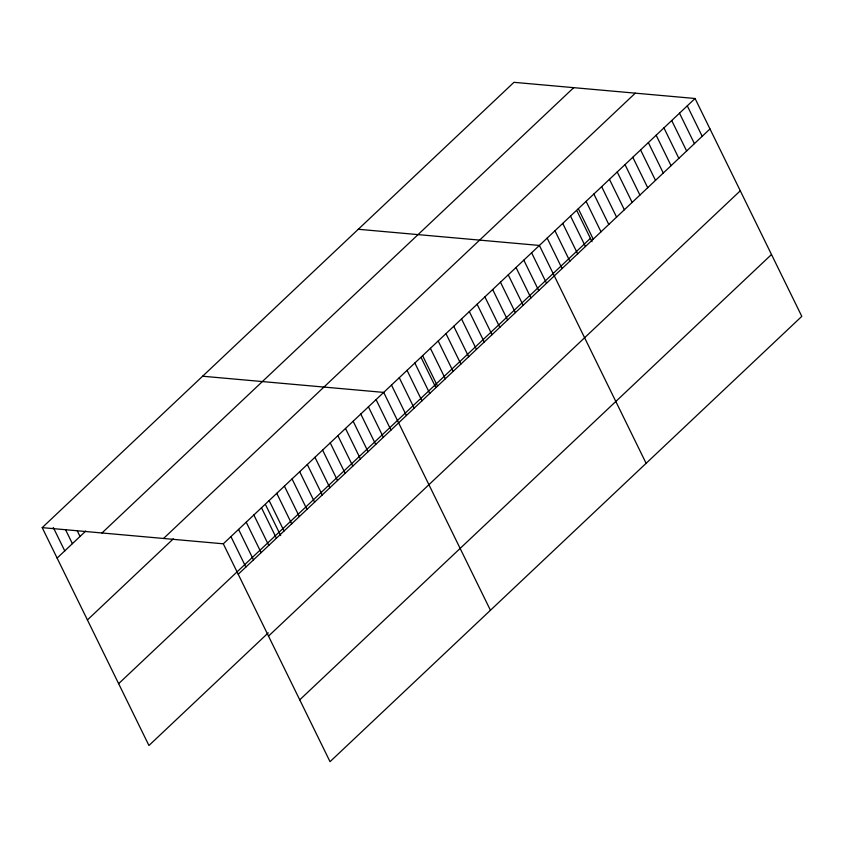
<?xml version="1.0" encoding="UTF-8"?>
<svg xmlns="http://www.w3.org/2000/svg" width="844" height="844" viewBox="0 0 844 844"><rect width="100%" height="100%" fill="white"/><g stroke="black" fill="none" stroke-linecap="round" stroke-linejoin="round"><path stroke-width="1.27" d="M42.2 527.637L513.964 82.322L695.066 98.495L801.8 316.363L330.036 761.678L223.301 543.81L42.2 527.637L148.934 745.505L268.276 632.852M57.118 558.084L85.761 531.045M101.966 532.975L573.73 87.66M163.536 538.472L635.3 93.156M87.417 619.939L173.347 538.82M223.301 543.81L695.066 98.495M118.635 683.661L590.399 238.335M238.219 574.268L709.983 128.942M268.519 636.112L740.283 190.797M299.736 699.834L771.5 254.519M358.289 229.273L539.39 245.446L646.114 463.314M202.602 376.224L383.703 392.407L490.438 610.275M687.28 105.848L702.197 136.295M679.504 113.191L694.422 143.638M671.719 120.544L686.636 150.992M663.933 127.887L678.85 158.334M656.147 135.23L671.064 165.688M648.361 142.583L663.279 173.031M640.575 149.926L655.493 180.384M632.8 157.279L647.707 187.727M625.014 164.622L639.931 195.08M617.228 171.976L632.145 202.423M609.442 179.318L624.36 209.776M601.656 186.672L616.574 217.119M593.87 194.014L608.788 224.462M586.095 201.368L601.002 231.815M578.309 208.711L593.226 239.158M577.022 211.032L592.024 241.648M570.523 216.064L585.441 246.511M562.737 223.407L577.655 253.854M554.951 230.76L569.869 261.207M547.165 238.103L562.083 268.55M531.604 252.799L546.522 283.246M523.818 260.142L538.736 290.6M516.032 267.495L530.95 297.943M508.246 274.838L523.164 305.296M500.46 282.191L515.378 312.639M492.674 289.534L507.592 319.992M484.899 296.888L499.817 327.335M477.113 304.23L492.031 334.688M469.327 311.584L484.245 342.031M461.541 318.926L476.459 349.374M453.755 326.28L468.673 356.727M445.97 333.623L460.887 364.07M438.194 340.976L453.112 371.423M430.408 348.319L445.326 378.766M422.622 355.672L437.54 386.119M421.335 357.983L435.799 387.501M414.837 363.015L429.754 393.462M407.051 370.358L421.968 400.816M399.265 377.711L414.182 408.158M391.489 385.054L406.407 415.512M376.065 399.613L390.983 430.071M368.427 406.829L383.345 437.276M360.789 414.035L375.707 444.482M353.151 421.24L368.068 451.698M345.512 428.457L360.43 458.904M337.874 435.662L352.792 466.12M330.236 442.878L345.154 473.326M322.598 450.084L337.516 480.531M314.96 457.29L329.877 487.748M307.322 464.506L322.239 494.953M299.683 471.712L314.601 502.169M292.045 478.928L306.963 509.375M284.407 486.133L299.325 516.581M276.769 493.339L291.686 523.797M269.13 500.555L284.048 531.003M265.66 504.944L280.662 535.56M261.492 507.761L276.41 538.219M253.854 514.977L268.772 545.424M246.216 522.183L261.134 552.63M238.578 529.399L253.495 559.846M230.939 536.605L245.857 567.052M77.163 530.602L80.032 536.457M65.505 529.61L72.394 543.663M53.277 527.458L64.756 550.879"/></g></svg>
